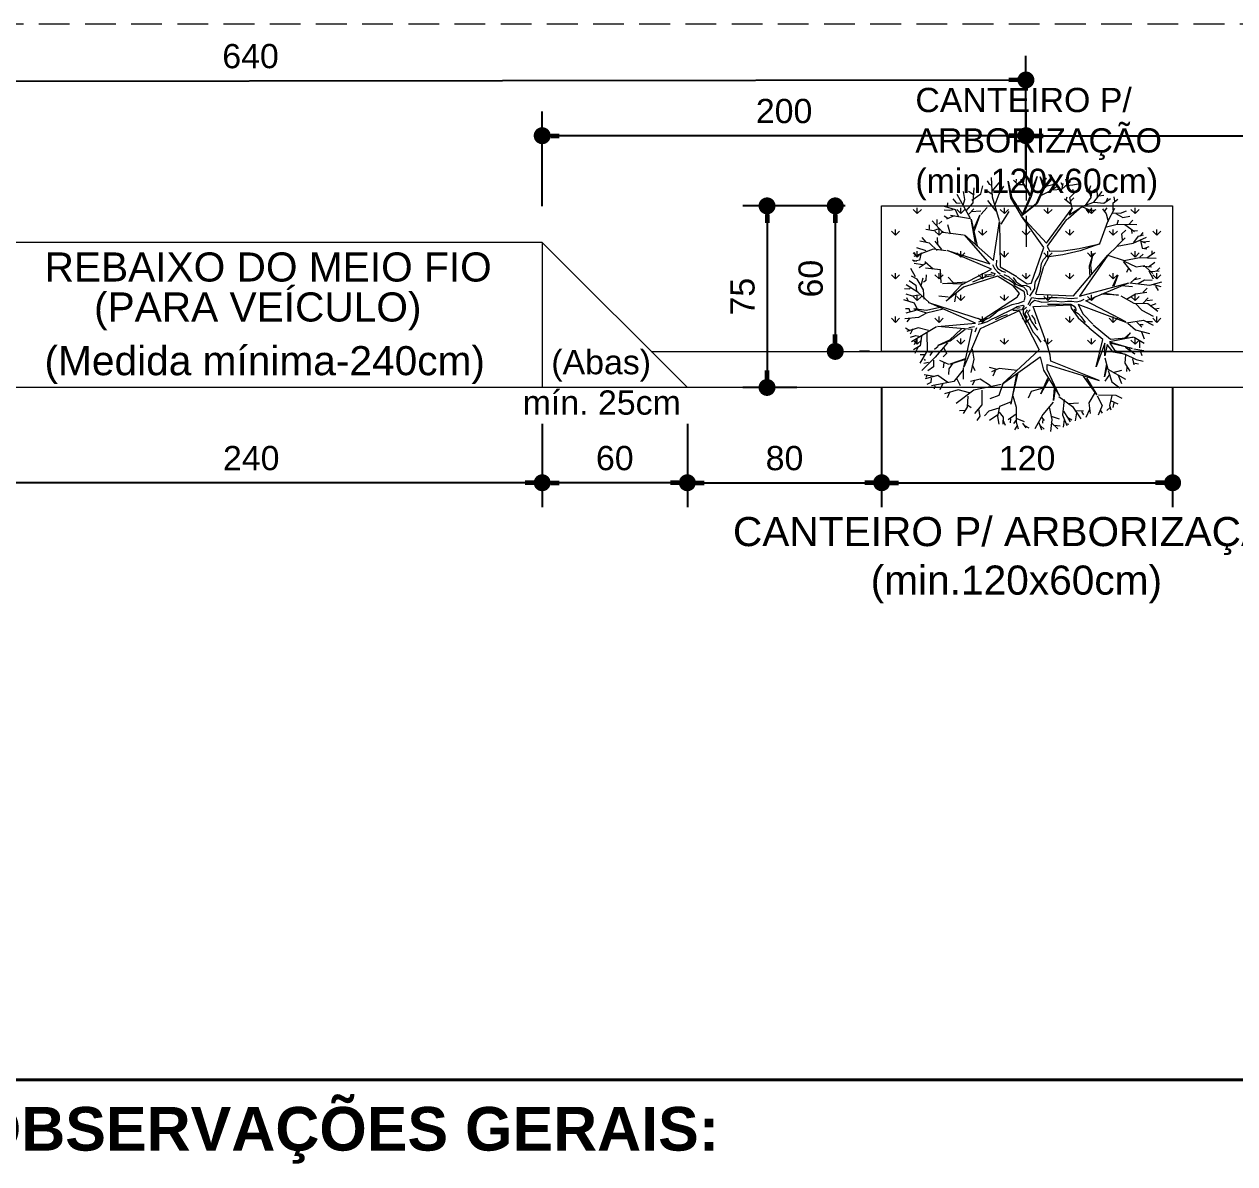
# Model space of a CAD drawing. Header units: millimetres. Extents: x 2084 to 63904, y -2368 to 2343.
# Drawn here: x 56992.4 to 57491.7, y -1860.7 to -1390.8 of the extents above; entities that cross this region are included whole.
import ezdxf

# ---------------------------------------------------------------- set-up
doc = ezdxf.new("R2010")
doc.units = ezdxf.units.MM
doc.header["$PDMODE"] = 2
doc.linetypes.add('DASHED', pattern=[19.05, 12.7, -6.35])
doc.layers.get('0').update_dxf_attribs({"color": 8})
doc.layers.get('Defpoints').update_dxf_attribs({"lineweight": 0})
for name, color, linetype, lineweight in [('ARBORIZAÇÃO', 251, 'Continuous', 5), ('BLOCOS', 1, 'Continuous', 5), ('COTAS', 1, 'Continuous', 0), ('P1', 1, 'Continuous', 5), ('P252', 252, 'Continuous', 13), ('P4', 4, 'Continuous', 40), ('P6', 6, 'Continuous', 60), ('PROJEÇÃO', 252, 'DASHED', 9), ('TEXTO PADRÃO', 2, 'Continuous', 15)]:
    doc.layers.add(name, color=color, linetype=linetype, lineweight=lineweight)
doc.styles.get("Standard").update_dxf_attribs({"font": 'arial.ttf'})
doc.dimstyles.new('1-50', dxfattribs={"dimtxt": 10, "dimasz": 7, "dimexe": 10, "dimexo": 15, "dimgap": 5, "dimtad": 1, "dimdec": 0, "dimtxsty": 'Standard', "dimblk": 'DOT', "dimcen": 2.5, "dimclrd": 5, "dimclre": 5, "dimclrt": 7, "dimadec": 0, "dimazin": 0, "dimtfac": 1, "dimtdec": 0, "dimtmove": 0, "dimatfit": 3, "dimldrblk": 'DOT', "dimfxl": 10, "dimarcsym": 0})

# ---------------------------------------------------------------- blocks, each defined once
blk = doc.blocks.new('ar5')
for p, q in [((1257.58, -18.891), (1257.568, -18.618)), ((1258.021, -18.626), (1258.004, -18.692)), ((1258.049, -18.588), (1258.083, -18.64)), ((1258.07, -18.643), (1258.049, -18.588)), ((1258.142, -18.747), (1258.198, -18.602)), ((1258.198, -18.602), (1258.153, -18.758)), ((1258.241, -18.608), (1258.304, -18.737)), ((1258.286, -18.754), (1258.241, -18.608)), ((1258.277, -18.668), (1258.329, -18.629)), ((1258.379, -18.639), (1258.393, -18.585)), ((1258.388, -18.65), (1258.419, -18.619)), ((1258.393, -18.585), (1258.393, -18.652)), ((1257.247, -18.806), (1257.326, -18.86)), ((1257.314, -18.969), (1257.326, -18.763)), ((1257.417, -18.842), (1257.447, -18.733)), ((1257.489, -18.787), (1257.574, -18.848)), ((1257.508, -18.666), (1257.532, -18.709)), ((1257.532, -18.709), (1257.556, -18.721)), ((1257.574, -18.806), (1257.695, -18.666)), ((1257.671, -18.842), (1257.738, -18.739)), ((1257.796, -18.67), (1257.85, -18.901)), ((1257.836, -18.901), (1257.796, -18.67)), ((1257.869, -18.654), (1257.931, -18.713)), ((1257.91, -18.643), (1257.903, -18.688)), ((1257.931, -18.713), (1258.004, -18.716)), ((1257.973, -18.647), (1258.111, -18.869)), ((1258.104, -18.879), (1257.973, -18.647)), ((1258.132, -18.754), (1258.07, -18.643)), ((1258.083, -18.64), (1258.142, -18.747)), ((1258.111, -18.869), (1258.132, -18.754)), ((1258.153, -18.758), (1258.118, -18.882)), ((1258.192, -18.973), (1258.286, -18.754)), ((1258.295, -18.772), (1258.201, -18.98)), ((1258.26, -18.865), (1258.409, -18.789)), ((1258.319, -18.754), (1258.295, -18.772)), ((1258.304, -18.737), (1258.379, -18.639)), ((1258.393, -18.652), (1258.312, -18.754)), ((1258.319, -18.737), (1258.416, -18.716)), ((1258.409, -18.785), (1258.478, -18.74)), ((1258.409, -18.789), (1258.544, -18.779)), ((1258.416, -18.716), (1258.499, -18.647)), ((1258.527, -18.685), (1258.551, -18.73)), ((1258.544, -18.779), (1258.662, -18.675)), ((1258.548, -18.772), (1258.558, -18.702)), ((1258.62, -18.706), (1258.596, -18.643)), ((1258.606, -18.727), (1258.693, -18.72)), ((1258.651, -18.893), (1258.8, -18.747)), ((1258.689, -18.779), (1258.707, -18.837)), ((1258.696, -18.72), (1258.766, -18.706)), ((1258.932, -18.844), (1258.877, -18.796)), ((1258.922, -18.799), (1258.946, -18.727)), ((1258.949, -18.893), (1258.922, -18.799)), ((1258.956, -18.813), (1259.012, -18.775)), ((1259.036, -18.9), (1259.032, -18.765)), ((1256.956, -18.969), (1256.95, -19.018)), ((1257.029, -18.915), (1257.077, -18.969)), ((1257.077, -18.969), (1257.132, -18.975)), ((1257.277, -19.188), (1257.089, -18.854)), ((1257.174, -19), (1257.198, -18.921)), ((1257.198, -18.921), (1257.18, -18.812)), ((1257.217, -19.079), (1257.314, -18.969)), ((1257.295, -18.933), (1257.417, -18.842)), ((1257.629, -19.085), (1257.514, -18.939)), ((1257.677, -19.218), (1257.58, -18.891)), ((1257.617, -18.994), (1257.671, -18.842)), ((1257.983, -19.151), (1257.836, -18.901)), ((1257.85, -18.901), (1257.997, -19.133)), ((1257.986, -19.149), (1258.104, -18.879)), ((1257.997, -19.133), (1258.192, -18.973)), ((1258.118, -18.882), (1258.011, -19.122)), ((1258.665, -18.987), (1258.581, -18.916)), ((1258.604, -18.933), (1258.614, -18.886)), ((1258.683, -19.042), (1258.651, -18.893)), ((1258.665, -18.943), (1258.706, -18.9)), ((1258.821, -19.021), (1258.984, -18.959)), ((1258.87, -19.004), (1258.949, -18.893)), ((1258.949, -18.893), (1258.956, -18.813)), ((1258.984, -18.959), (1259.102, -18.81)), ((1258.991, -18.959), (1259.122, -18.973)), ((1259.053, -18.872), (1259.126, -18.865)), ((1259.122, -18.973), (1259.219, -18.907)), ((1259.16, -18.945), (1259.181, -18.9)), ((1259.253, -18.967), (1259.317, -18.92)), ((1259.256, -19.069), (1259.253, -18.967)), ((1259.276, -18.947), (1259.266, -18.886)), ((1256.908, -19.066), (1256.986, -19.072)), ((1257.065, -19.066), (1256.914, -19.018)), ((1256.986, -19.072), (1257.035, -19.06)), ((1256.998, -19.139), (1257.277, -19.188)), ((1257.108, -19.157), (1257.065, -19.066)), ((1257.253, -19.127), (1257.32, -19.054)), ((1257.283, -19.091), (1257.417, -19.079)), ((1257.326, -19.321), (1257.405, -19.139)), ((1257.405, -19.139), (1257.326, -19.358)), ((1257.417, -19.133), (1257.508, -19.036)), ((1257.702, -19.267), (1257.811, -19.091)), ((1258.201, -18.98), (1257.986, -19.149)), ((1258.327, -19.529), (1258.683, -19.041)), ((1258.82, -19.023), (1258.631, -19.191)), ((1258.644, -19.135), (1258.82, -19.023)), ((1258.683, -19.041), (1258.644, -19.135)), ((1258.82, -19.021), (1258.952, -19.082)), ((1258.874, -19.055), (1258.915, -19.112)), ((1258.905, -19.065), (1258.962, -19.055)), ((1258.952, -19.082), (1259.016, -19.062)), ((1259.104, -19.052), (1259.158, -19.123)), ((1259.138, -19.082), (1259.172, -19.038)), ((1259.158, -19.123), (1259.185, -19.227)), ((1259.178, -19.227), (1259.276, -19.041)), ((1259.243, -19.106), (1259.354, -19.112)), ((1259.293, -19.116), (1259.388, -19.173)), ((1259.354, -19.112), (1259.438, -19.082)), ((1256.708, -19.333), (1256.708, -19.273)), ((1256.889, -19.382), (1256.744, -19.218)), ((1256.811, -19.279), (1256.811, -19.2)), ((1256.835, -19.261), (1256.877, -19.224)), ((1256.908, -19.151), (1256.962, -19.182)), ((1257.047, -19.151), (1256.944, -19.194)), ((1256.998, -19.406), (1256.962, -19.273)), ((1257.283, -19.194), (1257.368, -19.564)), ((1257.344, -19.533), (1257.283, -19.194)), ((1257.594, -19.77), (1257.677, -19.227)), ((1257.677, -19.227), (1257.685, -19.857)), ((1257.984, -19.156), (1258.327, -19.529)), ((1258.293, -19.59), (1257.984, -19.156)), ((1258.601, -19.204), (1258.34, -19.568)), ((1258.631, -19.191), (1258.601, -19.204)), ((1259.07, -19.535), (1259.178, -19.227)), ((1259.161, -19.302), (1259.307, -19.264)), ((1259.307, -19.268), (1259.33, -19.207)), ((1259.307, -19.264), (1259.584, -19.268)), ((1259.388, -19.173), (1259.486, -19.153)), ((1259.415, -19.271), (1259.55, -19.369)), ((1259.469, -19.268), (1259.526, -19.21)), ((1256.598, -19.449), (1256.653, -19.515)), ((1256.653, -19.333), (1256.762, -19.351)), ((1256.762, -19.351), (1256.841, -19.327)), ((1256.823, -19.539), (1256.817, -19.449)), ((1257.18, -19.418), (1256.889, -19.382)), ((1257.19, -19.413), (1257.594, -19.77)), ((1257.543, -19.817), (1257.19, -19.413)), ((1259.307, -19.565), (1259.421, -19.454)), ((1259.374, -19.4), (1259.428, -19.346)), ((1259.381, -19.484), (1259.374, -19.4)), ((1259.506, -19.342), (1259.513, -19.396)), ((1259.533, -19.528), (1259.715, -19.447)), ((1259.54, -19.359), (1259.59, -19.352)), ((1259.54, -19.521), (1259.607, -19.433)), ((1259.607, -19.433), (1259.675, -19.413)), ((1259.634, -19.43), (1259.668, -19.379)), ((1256.756, -19.612), (1256.489, -19.715)), ((1256.659, -19.637), (1256.532, -19.594)), ((1256.708, -19.527), (1256.574, -19.503)), ((1256.811, -19.63), (1256.708, -19.527)), ((1256.938, -19.637), (1256.756, -19.612)), ((1256.877, -19.618), (1256.786, -19.503)), ((1256.957, -19.631), (1257.543, -19.817)), ((1257.568, -19.89), (1256.957, -19.631)), ((1258.121, -20.078), (1258.293, -19.59)), ((1258.34, -19.568), (1258.37, -19.641)), ((1258.37, -19.641), (1258.563, -19.637)), ((1258.798, -19.637), (1258.554, -19.692)), ((1258.563, -19.637), (1258.781, -19.602)), ((1258.781, -19.602), (1259.069, -19.538)), ((1259.069, -19.538), (1258.798, -19.637)), ((1259.182, -19.694), (1259.31, -19.569)), ((1259.31, -19.569), (1259.533, -19.528)), ((1259.624, -19.491), (1259.698, -19.525)), ((1259.638, -19.508), (1259.658, -19.596)), ((1259.658, -19.596), (1259.719, -19.609)), ((1259.671, -19.511), (1259.756, -19.501)), ((1259.692, -19.599), (1259.752, -19.575)), ((1259.796, -19.677), (1259.796, -19.633)), ((1256.532, -19.782), (1256.471, -19.764)), ((1256.568, -19.764), (1256.483, -19.782)), ((1256.495, -19.655), (1256.514, -19.697)), ((1256.611, -19.831), (1256.495, -19.812)), ((1256.661, -19.806), (1256.562, -19.87)), ((1256.586, -19.679), (1256.568, -19.764)), ((1256.756, -19.89), (1256.641, -19.786)), ((1257.636, -19.765), (1257.631, -19.839)), ((1258.249, -19.877), (1258.258, -19.811)), ((1258.258, -19.811), (1258.286, -19.755)), ((1258.286, -19.755), (1258.342, -19.694)), ((1258.361, -19.718), (1258.293, -19.847)), ((1258.554, -19.692), (1258.361, -19.718)), ((1258.705, -20.259), (1259.181, -19.694)), ((1259.181, -19.694), (1258.786, -20.262)), ((1258.976, -19.67), (1258.919, -19.848)), ((1258.945, -19.832), (1258.976, -19.67)), ((1259.178, -19.694), (1259.405, -19.771)), ((1259.394, -19.781), (1259.503, -19.92)), ((1259.405, -19.771), (1259.617, -19.727)), ((1259.408, -19.778), (1259.573, -19.859)), ((1259.617, -19.727), (1259.85, -19.738)), ((1259.624, -19.724), (1259.671, -19.68)), ((1259.722, -19.734), (1259.833, -19.653)), ((1259.742, -19.856), (1259.83, -19.792)), ((1256.512, -19.995), (1256.447, -19.88)), ((1256.86, -19.9), (1256.651, -19.875)), ((1256.661, -20.04), (1256.666, -19.97)), ((1256.87, -20.08), (1256.86, -19.9)), ((1257.15, -20.108), (1257.568, -19.89)), ((1257.468, -19.966), (1257.529, -19.961)), ((1257.529, -19.961), (1257.575, -19.956)), ((1257.599, -19.98), (1257.529, -19.989)), ((1257.557, -19.933), (1257.613, -19.947)), ((1257.58, -19.825), (1257.608, -19.882)), ((1257.613, -19.947), (1257.599, -19.98)), ((1257.608, -19.882), (1257.65, -19.928)), ((1257.631, -19.839), (1257.655, -19.882)), ((1257.65, -19.928), (1257.688, -19.956)), ((1257.655, -19.882), (1257.716, -19.919)), ((1257.678, -19.97), (1257.711, -19.98)), ((1257.685, -19.857), (1257.917, -19.991)), ((1257.711, -19.98), (1257.758, -20.013)), ((1257.716, -19.919), (1257.762, -19.933)), ((1257.739, -19.961), (1257.804, -19.989)), ((1258.287, -19.853), (1258.178, -20.237)), ((1258.221, -19.984), (1258.244, -19.919)), ((1258.244, -19.919), (1258.249, -19.877)), ((1258.919, -19.848), (1258.929, -20)), ((1258.956, -19.958), (1258.945, -19.832)), ((1259.249, -20.126), (1259.317, -19.974)), ((1259.317, -19.974), (1259.265, -20.126)), ((1259.462, -19.883), (1259.438, -19.937)), ((1259.573, -19.859), (1259.695, -19.836)), ((1259.671, -19.846), (1259.786, -19.859)), ((1259.702, -19.856), (1259.803, -19.947)), ((1259.749, -19.91), (1259.81, -20.025)), ((1259.776, -19.923), (1259.894, -19.91)), ((1259.86, -19.913), (1259.901, -19.869)), ((1256.547, -20.214), (1256.382, -20.105)), ((1256.422, -20.045), (1256.517, -20.11)), ((1256.427, -20.164), (1256.447, -20.144)), ((1256.537, -20.03), (1256.457, -19.985)), ((1256.517, -20.11), (1256.527, -20.194)), ((1256.621, -20.174), (1256.537, -20.03)), ((1256.592, -20.115), (1256.616, -20.01)), ((1256.621, -20.065), (1256.661, -20.04)), ((1256.885, -20.09), (1257.229, -20.065)), ((1257.174, -20.095), (1256.885, -20.09)), ((1256.939, -20.334), (1257.15, -20.108)), ((1257.179, -20.141), (1256.939, -20.334)), ((1257.035, -20.075), (1256.965, -20)), ((1257.648, -19.984), (1257.179, -20.141)), ((1257.356, -20.045), (1257.304, -20.069)), ((1257.398, -20.027), (1257.356, -20.045)), ((1257.463, -20.003), (1257.398, -20.027)), ((1257.529, -19.989), (1257.463, -20.003)), ((1257.87, -20.123), (1257.648, -19.984)), ((1257.758, -20.013), (1257.814, -20.041)), ((1257.804, -19.989), (1257.861, -20.045)), ((1257.814, -20.041), (1257.865, -20.073)), ((1257.861, -20.045), (1257.898, -20.097)), ((1257.865, -20.003), (1257.907, -20.064)), ((1257.865, -20.073), (1257.889, -20.12)), ((1257.954, -20.228), (1257.87, -20.123)), ((1257.889, -20.12), (1257.959, -20.162)), ((1257.898, -20.097), (1257.963, -20.12)), ((1257.907, -20.064), (1257.977, -20.111)), ((1257.921, -19.999), (1258.061, -20.091)), ((1257.963, -20.12), (1258.01, -20.134)), ((1257.977, -20.111), (1258.048, -20.115)), ((1258.01, -20.134), (1258.052, -20.181)), ((1258.048, -20.115), (1258.099, -20.139)), ((1258.061, -20.091), (1258.123, -20.082)), ((1258.099, -20.139), (1258.108, -20.181)), ((1258.169, -20.111), (1258.178, -20.059)), ((1258.169, -20.158), (1258.169, -20.111)), ((1258.178, -20.059), (1258.221, -19.984)), ((1258.786, -20.262), (1259.471, -20.078)), ((1258.875, -20.327), (1259.473, -20.077)), ((1259.369, -20.115), (1259.521, -20.131)), ((1259.485, -20.079), (1259.762, -20.11)), ((1259.5, -20.073), (1259.579, -20.005)), ((1259.553, -20.031), (1259.631, -20.016)), ((1259.6, -20.089), (1259.689, -20.037)), ((1259.689, -20.037), (1259.794, -20.042)), ((1259.762, -20.11), (1259.93, -20.063)), ((1259.815, -20.1), (1259.914, -20.131)), ((1259.841, -20.126), (1259.877, -20.183)), ((1256.497, -20.359), (1256.348, -20.314)), ((1256.358, -20.159), (1256.427, -20.164)), ((1256.472, -20.264), (1256.382, -20.234)), ((1256.387, -20.284), (1256.412, -20.334)), ((1256.567, -20.249), (1256.472, -20.264)), ((1256.696, -20.349), (1256.547, -20.214)), ((1256.631, -20.304), (1256.621, -20.174)), ((1256.965, -20.279), (1256.836, -20.264)), ((1257.075, -20.214), (1257.055, -20.344)), ((1257.435, -20.591), (1257.925, -20.274)), ((1257.928, -20.268), (1257.954, -20.228)), ((1257.959, -20.162), (1258.015, -20.195)), ((1258.015, -20.195), (1258.029, -20.27)), ((1258.029, -20.27), (1258.02, -20.317)), ((1258.052, -20.181), (1258.066, -20.246)), ((1258.076, -20.377), (1258.127, -20.284)), ((1258.099, -20.265), (1258.136, -20.209)), ((1258.127, -20.284), (1258.211, -20.298)), ((1258.136, -20.209), (1258.169, -20.158)), ((1258.181, -20.237), (1258.705, -20.259)), ((1258.211, -20.298), (1258.305, -20.298)), ((1258.305, -20.298), (1258.37, -20.284)), ((1258.37, -20.284), (1258.478, -20.284)), ((1258.478, -20.284), (1258.567, -20.289)), ((1258.567, -20.289), (1258.669, -20.298)), ((1258.669, -20.298), (1258.758, -20.289)), ((1258.805, -20.326), (1258.852, -20.307)), ((1259.327, -20.252), (1259.086, -20.236)), ((1259.139, -20.22), (1259.327, -20.252)), ((1259.359, -20.257), (1259.542, -20.362)), ((1259.437, -20.304), (1259.563, -20.231)), ((1259.563, -20.231), (1259.72, -20.21)), ((1259.663, -20.367), (1259.741, -20.288)), ((1259.668, -20.21), (1259.726, -20.152)), ((1259.72, -20.325), (1259.799, -20.315)), ((1256.422, -20.438), (1256.373, -20.438)), ((1256.517, -20.463), (1256.378, -20.498)), ((1256.437, -20.483), (1256.422, -20.438)), ((1256.487, -20.438), (1256.666, -20.493)), ((1256.666, -20.463), (1256.487, -20.438)), ((1256.542, -20.448), (1256.497, -20.359)), ((1256.851, -20.423), (1256.666, -20.463)), ((1256.666, -20.493), (1256.895, -20.438)), ((1256.692, -20.351), (1257.435, -20.591)), ((1257.343, -20.638), (1256.692, -20.351)), ((1257.95, -20.469), (1257.409, -20.716)), ((1257.66, -20.466), (1257.599, -20.518)), ((1257.753, -20.424), (1257.66, -20.466)), ((1257.725, -20.508), (1257.8, -20.471)), ((1257.847, -20.382), (1257.753, -20.424)), ((1257.8, -20.471), (1257.865, -20.438)), ((1257.935, -20.363), (1257.847, -20.382)), ((1257.917, -20.462), (1257.861, -20.462)), ((1257.865, -20.438), (1257.921, -20.406)), ((1257.917, -20.429), (1257.963, -20.42)), ((1257.987, -20.452), (1257.917, -20.462)), ((1257.921, -20.406), (1258.001, -20.387)), ((1258.02, -20.331), (1257.935, -20.363)), ((1257.952, -20.469), (1258.228, -21.006)), ((1258.02, -20.401), (1257.987, -20.452)), ((1258.001, -20.387), (1258.02, -20.401)), ((1258.052, -20.415), (1258.006, -20.457)), ((1258.006, -20.457), (1258.006, -20.504)), ((1258.062, -20.452), (1258.024, -20.513)), ((1258.104, -20.452), (1258.066, -20.494)), ((1258.099, -20.396), (1258.118, -20.354)), ((1258.118, -20.354), (1258.164, -20.321)), ((1258.343, -20.952), (1258.144, -20.408)), ((1258.147, -20.409), (1258.664, -20.384)), ((1258.164, -20.321), (1258.216, -20.331)), ((1258.216, -20.331), (1258.263, -20.349)), ((1258.263, -20.349), (1258.342, -20.34)), ((1258.342, -20.34), (1258.398, -20.326)), ((1258.342, -20.373), (1258.426, -20.373)), ((1258.398, -20.326), (1258.473, -20.331)), ((1258.426, -20.373), (1258.51, -20.373)), ((1258.473, -20.331), (1258.543, -20.34)), ((1258.51, -20.373), (1258.595, -20.368)), ((1258.543, -20.34), (1258.618, -20.331)), ((1258.595, -20.368), (1258.665, -20.373)), ((1258.618, -20.331), (1258.679, -20.331)), ((1258.664, -20.384), (1258.673, -20.431)), ((1258.665, -20.373), (1258.711, -20.401)), ((1258.673, -20.431), (1258.77, -20.565)), ((1258.679, -20.331), (1258.74, -20.34)), ((1258.711, -20.401), (1258.73, -20.429)), ((1258.711, -20.438), (1258.725, -20.476)), ((1258.725, -20.476), (1258.772, -20.508)), ((1258.73, -20.429), (1258.74, -20.462)), ((1258.74, -20.34), (1258.805, -20.326)), ((1259.434, -20.627), (1258.767, -20.377)), ((1258.767, -20.377), (1258.839, -20.515)), ((1259.431, -20.621), (1258.875, -20.327)), ((1259.542, -20.362), (1259.736, -20.367)), ((1259.568, -20.372), (1259.652, -20.456)), ((1259.652, -20.456), (1259.809, -20.54)), ((1259.736, -20.367), (1259.872, -20.472)), ((1259.778, -20.393), (1259.851, -20.367)), ((1259.83, -20.44), (1259.893, -20.43)), ((1256.552, -20.558), (1256.363, -20.578)), ((1256.427, -20.573), (1256.392, -20.618)), ((1256.656, -20.503), (1256.552, -20.558)), ((1256.817, -20.686), (1257.343, -20.638)), ((1257.379, -20.654), (1257.44, -20.639)), ((1257.444, -20.607), (1257.388, -20.625)), ((1257.44, -20.639), (1257.51, -20.616)), ((1257.547, -20.56), (1257.444, -20.607)), ((1257.51, -20.616), (1257.575, -20.579)), ((1257.599, -20.518), (1257.547, -20.56)), ((1257.575, -20.579), (1257.641, -20.551)), ((1257.622, -20.588), (1257.706, -20.546)), ((1257.641, -20.551), (1257.725, -20.508)), ((1257.706, -20.546), (1257.786, -20.518)), ((1258.006, -20.504), (1258.034, -20.565)), ((1258.024, -20.513), (1258.062, -20.56)), ((1258.034, -20.565), (1258.066, -20.616)), ((1258.066, -20.494), (1258.09, -20.541)), ((1258.066, -20.616), (1258.099, -20.672)), ((1258.09, -20.541), (1258.118, -20.611)), ((1258.118, -20.611), (1258.169, -20.682)), ((1258.122, -20.527), (1258.164, -20.583)), ((1258.164, -20.583), (1258.178, -20.649)), ((1258.77, -20.565), (1258.923, -20.699)), ((1258.772, -20.508), (1258.81, -20.551)), ((1258.81, -20.551), (1258.842, -20.597)), ((1258.839, -20.515), (1258.973, -20.652)), ((1258.842, -20.597), (1258.866, -20.63)), ((1259.437, -20.634), (1259.673, -20.598)), ((1259.458, -20.64), (1259.563, -20.729)), ((1259.584, -20.624), (1259.652, -20.692)), ((1259.673, -20.598), (1259.809, -20.666)), ((1259.715, -20.613), (1259.799, -20.613)), ((1256.373, -20.702), (1256.432, -20.742)), ((1256.547, -20.702), (1256.392, -20.752)), ((1256.477, -20.717), (1256.437, -20.792)), ((1256.442, -20.832), (1256.517, -20.807)), ((1256.805, -20.687), (1256.457, -20.896)), ((1256.517, -20.807), (1256.577, -20.822)), ((1256.691, -20.742), (1256.547, -20.702)), ((1256.597, -20.817), (1256.577, -20.952)), ((1256.671, -20.777), (1256.676, -21.021)), ((1257.299, -20.727), (1256.817, -20.686)), ((1257.149, -20.717), (1256.985, -20.872)), ((1256.995, -20.882), (1257.199, -20.722)), ((1257.409, -20.716), (1257.181, -21.25)), ((1257.181, -21.25), (1257.299, -20.727)), ((1257.253, -20.7), (1257.332, -20.686)), ((1257.36, -20.705), (1257.337, -20.761)), ((1258.099, -20.672), (1258.141, -20.756)), ((1258.141, -20.756), (1258.197, -20.817)), ((1258.169, -20.682), (1258.202, -20.733)), ((1258.197, -20.817), (1258.249, -20.901)), ((1259.111, -20.864), (1258.922, -20.707)), ((1258.977, -20.662), (1259.217, -20.861)), ((1259.495, -20.771), (1259.411, -20.844)), ((1259.432, -20.844), (1259.495, -20.771)), ((1259.563, -20.729), (1259.757, -20.781)), ((1259.626, -20.655), (1259.668, -20.655)), ((1259.647, -20.76), (1259.684, -20.854)), ((1256.577, -20.952), (1256.482, -21.006)), ((1256.532, -20.857), (1256.492, -20.937)), ((1256.547, -20.966), (1256.502, -21.061)), ((1256.826, -20.961), (1256.776, -21.001)), ((1256.955, -20.912), (1256.786, -21.111)), ((1256.985, -20.872), (1256.821, -20.947)), ((1256.821, -20.947), (1256.995, -20.882)), ((1256.905, -20.981), (1256.94, -21.061)), ((1258.378, -21.08), (1258.343, -20.952)), ((1259.018, -21.245), (1259.111, -20.864)), ((1259.137, -20.915), (1259.018, -21.245)), ((1259.14, -21.092), (1259.137, -20.915)), ((1259.169, -20.935), (1259.14, -21.092)), ((1259.256, -21.04), (1259.169, -20.935)), ((1259.537, -20.832), (1259.204, -20.899)), ((1259.204, -20.899), (1259.515, -20.989)), ((1259.515, -20.989), (1259.207, -20.915)), ((1259.207, -20.915), (1259.272, -21.011)), ((1259.217, -20.861), (1259.537, -20.832)), ((1259.553, -21.069), (1259.427, -20.975)), ((1259.547, -20.833), (1259.684, -20.917)), ((1259.621, -20.886), (1259.621, -20.98)), ((1256.676, -21.021), (1256.572, -21.191)), ((1256.646, -21.076), (1256.577, -21.076)), ((1256.786, -21.111), (1256.602, -21.295)), ((1256.631, -21.136), (1256.646, -21.156)), ((1256.736, -21.041), (1256.696, -21.046)), ((1256.746, -21.031), (1256.711, -21.086)), ((1256.846, -21.036), (1256.746, -21.031)), ((1256.761, -21.151), (1256.761, -21.245)), ((1256.94, -21.061), (1256.895, -21.106)), ((1257.2, -21.135), (1256.986, -21.206)), ((1256.986, -21.206), (1257.191, -21.144)), ((1257.323, -21.137), (1257.28, -21.324)), ((1257.296, -20.997), (1257.323, -21.137)), ((1258.222, -21.012), (1257.721, -21.481)), ((1257.721, -21.481), (1258.243, -21.105)), ((1258.243, -21.105), (1258.289, -21.289)), ((1258.389, -21.165), (1258.378, -21.08)), ((1259.139, -21.117), (1259.181, -21.274)), ((1259.406, -21.066), (1259.256, -21.04)), ((1259.272, -21.011), (1259.406, -21.066)), ((1259.411, -21.064), (1259.574, -21.143)), ((1259.427, -21.075), (1259.416, -21.195)), ((1259.469, -20.991), (1259.553, -21.069)), ((1259.521, -21.132), (1259.542, -21.216)), ((1259.542, -20.996), (1259.678, -21.017)), ((1259.574, -21.143), (1259.668, -21.164)), ((1259.626, -21.022), (1259.652, -21.085)), ((1256.626, -21.191), (1256.691, -21.181)), ((1256.761, -21.245), (1256.681, -21.3)), ((1256.976, -21.211), (1256.848, -21.158)), ((1256.905, -21.187), (1256.895, -21.259)), ((1256.976, -21.273), (1256.968, -21.348)), ((1257.031, -21.195), (1256.976, -21.273)), ((1257.171, -21.287), (1257.043, -21.449)), ((1257.175, -21.258), (1257.175, -21.414)), ((1257.3, -21.215), (1257.335, -21.293)), ((1257.646, -21.281), (1257.537, -21.254)), ((1257.674, -21.266), (1257.565, -21.312)), ((1257.615, -21.301), (1257.584, -21.375)), ((1257.923, -21.293), (1257.674, -21.266)), ((1258.289, -21.289), (1258.51, -21.645)), ((1258.339, -21.211), (1259.06, -21.435)), ((1258.339, -21.282), (1258.339, -21.211)), ((1258.51, -21.645), (1258.339, -21.282)), ((1259.06, -21.435), (1258.389, -21.165)), ((1259.134, -21.384), (1259.165, -21.2)), ((1259.165, -21.242), (1259.134, -21.384)), ((1259.181, -21.274), (1259.427, -21.415)), ((1259.186, -21.295), (1259.233, -21.452)), ((1259.254, -21.321), (1259.375, -21.29)), ((1259.416, -21.195), (1259.485, -21.305)), ((1259.443, -21.242), (1259.437, -21.31)), ((1259.537, -21.19), (1259.605, -21.2)), ((1256.633, -21.349), (1256.771, -21.373)), ((1256.824, -21.363), (1256.648, -21.411)), ((1256.676, -21.359), (1256.657, -21.392)), ((1256.724, -21.463), (1256.671, -21.487)), ((1256.729, -21.402), (1256.724, -21.463)), ((1257.043, -21.449), (1256.733, -21.506)), ((1256.962, -21.459), (1256.824, -21.363)), ((1256.886, -21.483), (1256.848, -21.564)), ((1257.081, -21.402), (1257.133, -21.502)), ((1257.41, -21.416), (1257.276, -21.449)), ((1257.331, -21.437), (1257.3, -21.5)), ((1257.7, -21.487), (1257.319, -21.568)), ((1257.552, -21.506), (1257.41, -21.416)), ((1257.724, -21.48), (1257.67, -21.64)), ((1257.834, -21.762), (1257.938, -21.327)), ((1257.914, -21.344), (1257.834, -21.762)), ((1258.25, -21.62), (1258.348, -21.402)), ((1258.355, -21.426), (1258.25, -21.62)), ((1259.027, -21.631), (1258.844, -21.375)), ((1258.886, -21.396), (1259.027, -21.631)), ((1259.202, -21.352), (1259.139, -21.442)), ((1259.233, -21.452), (1259.348, -21.536)), ((1259.322, -21.358), (1259.369, -21.473)), ((1256.781, -21.506), (1256.771, -21.549)), ((1257.105, -21.564), (1256.914, -21.616)), ((1256.957, -21.668), (1256.991, -21.587)), ((1257.319, -21.568), (1257.076, -21.754)), ((1257.262, -21.602), (1257.105, -21.564)), ((1257.238, -21.649), (1257.229, -21.802)), ((1257.433, -21.568), (1257.433, -21.773)), ((1257.67, -21.64), (1257.541, -21.687)), ((1257.862, -21.648), (1257.91, -21.803)), ((1258.118, -21.585), (1258.075, -21.679)), ((1258.278, -21.539), (1258.118, -21.585)), ((1258.427, -21.71), (1258.438, -21.534)), ((1258.451, -21.555), (1258.427, -21.71)), ((1258.5, -21.655), (1258.689, -21.793)), ((1259.006, -21.596), (1258.917, -21.744)), ((1259.034, -21.644), (1259.099, -21.779)), ((1259.048, -21.631), (1259.292, -21.637)), ((1259.237, -21.641), (1259.203, -21.782)), ((1259.292, -21.637), (1259.372, -21.679)), ((1257.229, -21.802), (1257.171, -21.892)), ((1257.233, -21.773), (1257.286, -21.807)), ((1257.433, -21.773), (1257.329, -21.892)), ((1257.669, -21.817), (1257.531, -21.858)), ((1257.679, -21.793), (1257.648, -21.934)), ((1257.831, -21.734), (1257.679, -21.793)), ((1257.91, -21.803), (1257.91, -22.01)), ((1258.42, -21.734), (1258.276, -21.903)), ((1258.365, -21.803), (1258.403, -21.972)), ((1258.572, -21.696), (1258.551, -21.91)), ((1258.634, -21.751), (1258.775, -21.741)), ((1258.689, -21.793), (1258.806, -21.965)), ((1258.917, -21.744), (1258.934, -21.893)), ((1259.099, -21.779), (1259.044, -21.913)), ((1259.21, -21.806), (1259.168, -21.851)), ((1259.203, -21.782), (1259.223, -21.841)), ((1259.217, -21.71), (1259.317, -21.755)), ((1259.265, -21.741), (1259.248, -21.81)), ((1257.2, -21.849), (1257.124, -21.854)), ((1257.405, -21.926), (1257.362, -21.988)), ((1257.386, -21.83), (1257.405, -21.926)), ((1257.531, -21.858), (1257.469, -21.924)), ((1257.655, -21.91), (1257.538, -21.986)), ((1257.648, -21.934), (1257.666, -22.041)), ((1257.672, -21.872), (1257.728, -21.941)), ((1257.728, -21.941), (1257.724, -22.038)), ((1257.724, -21.979), (1257.755, -22.055)), ((1257.907, -21.9), (1257.797, -21.979)), ((1257.831, -21.965), (1257.824, -22.02)), ((1257.903, -21.986), (1257.869, -22.031)), ((1257.917, -21.958), (1258.017, -22.003)), ((1258.276, -21.903), (1258.169, -22.103)), ((1258.258, -21.941), (1258.296, -21.989)), ((1258.279, -21.962), (1258.272, -22.027)), ((1258.403, -21.972), (1258.386, -22.141)), ((1258.396, -21.927), (1258.503, -21.965)), ((1258.551, -21.91), (1258.61, -22.058)), ((1258.572, -21.979), (1258.558, -22.079)), ((1258.565, -21.858), (1258.658, -22.006)), ((1258.627, -21.948), (1258.679, -21.979)), ((1258.724, -21.851), (1258.841, -21.855)), ((1258.744, -21.882), (1258.727, -21.993)), ((1258.813, -21.865), (1258.841, -21.91)), ((1258.927, -21.837), (1258.875, -21.948)), ((1259.072, -21.844), (1259.099, -21.886)), ((1257.917, -22.065), (1257.886, -22.117)), ((1257.91, -22.01), (1257.938, -22.103)), ((1257.996, -22.027), (1258.041, -22.089)), ((1258.024, -22.059), (1258.086, -22.088)), ((1258.224, -22.017), (1258.258, -22.117)), ((1258.248, -22.062), (1258.296, -22.106)), ((1258.393, -22.017), (1258.486, -22.103)), ((1258.434, -22.051), (1258.517, -22.062)), ((1258.6, -22.031), (1258.641, -22.041))]:
    blk.add_line(p, q)
blk = doc.blocks.new('DOT')
at = {"layer": 'P6', "color": 0, "linetype": 'ByBlock'}
blk.add_line((-0.5, 0), (-1, 0), dxfattribs=at)
at = {"layer": 'P6', "color": 0, "linetype": 'ByBlock', "const_width": 0.5}
blk.add_lwpolyline([(-0.25, 0, 1), (0.25, 0, 1)], format="xyb", close=True, dxfattribs=at)
blk = doc.blocks.new('*D19')
at = {"layer": 'COTAS', "color": 5, "lineweight": -2, "transparency": 16777216}
for p, q in [((57346.08, -1540.72), (57346.08, -1589.9)), ((57466.08, -1540.72), (57466.08, -1589.9)), ((57353.08, -1579.9), (57459.08, -1579.9))]:
    blk.add_line(p, q, dxfattribs=at)
at = {"layer": 'Defpoints', "color": 0, "transparency": 16777216}
for p in [(57346.08, -1525.72), (57466.08, -1525.72), (57466.08, -1579.9)]:
    blk.add_point(p, dxfattribs=at)
at = {"layer": 'COTAS', "color": 5, "lineweight": -2, "transparency": 16777216, "xscale": 7, "yscale": 7, "zscale": 7, "rotation": 180}
blk.add_blockref('DOT', (57346.08, -1579.9), dxfattribs=at)
at = {"layer": 'COTAS', "color": 5, "lineweight": -2, "transparency": 16777216, "xscale": 7, "yscale": 7, "zscale": 7}
blk.add_blockref('DOT', (57466.08, -1579.9), dxfattribs=at)
at = {"layer": 'COTAS', "color": 7, "lineweight": 0, "transparency": 16777216, "insert": (57406.08, -1569.79), "char_height": 10, "attachment_point": 5}
blk.add_mtext('120', dxfattribs=at)
blk = doc.blocks.new('_DOT')
at = {"color": 0, "linetype": 'ByBlock', "lineweight": -2}
blk.add_line((-0.5, 0), (-1, 0), dxfattribs=at)
at = {"linetype": 'ByBlock', "lineweight": -2, "const_width": 0.5}
blk.add_lwpolyline([(-0.25, 0, 1), (0.25, 0, 1)], format="xyb", close=True, dxfattribs=at)
blk = doc.blocks.new('*D20')
at = {"layer": 'COTAS', "color": 5, "lineweight": -2, "transparency": 16777216}
for p, q in [((57206.08, -1555.58), (57206.08, -1589.9)), ((57265.94, -1555.58), (57265.94, -1589.9)), ((57258.94, -1579.9), (57213.08, -1579.9))]:
    blk.add_line(p, q, dxfattribs=at)
at = {"layer": 'Defpoints', "color": 0, "transparency": 16777216}
for p in [(57206.08, -1540.58), (57265.94, -1540.58, 9.98), (57206.08, -1579.9)]:
    blk.add_point(p, dxfattribs=at)
at = {"layer": 'COTAS', "color": 5, "lineweight": -2, "transparency": 16777216, "xscale": 7, "yscale": 7, "zscale": 7, "rotation": 180}
blk.add_blockref('DOT', (57206.08, -1579.9), dxfattribs=at)
at = {"layer": 'COTAS', "color": 5, "lineweight": -2, "transparency": 16777216, "xscale": 7, "yscale": 7, "zscale": 7}
blk.add_blockref('DOT', (57265.94, -1579.9), dxfattribs=at)
at = {"layer": 'COTAS', "color": 7, "lineweight": 0, "transparency": 16777216, "insert": (57236.01, -1569.79), "char_height": 10, "attachment_point": 5}
blk.add_mtext('60', dxfattribs=at)
blk = doc.blocks.new('*D21')
at = {"layer": 'COTAS', "color": 5, "lineweight": -2, "transparency": 16777216}
for p, q in [((56966.08, -1555.58), (56966.08, -1589.9)), ((57206.08, -1555.58), (57206.08, -1589.9)), ((57199.08, -1579.9), (56973.08, -1579.9))]:
    blk.add_line(p, q, dxfattribs=at)
at = {"layer": 'Defpoints', "color": 0, "transparency": 16777216}
for p in [(56966.08, -1540.58), (57206.08, -1540.58), (56966.08, -1579.9)]:
    blk.add_point(p, dxfattribs=at)
at = {"layer": 'COTAS', "color": 5, "lineweight": -2, "transparency": 16777216, "xscale": 7, "yscale": 7, "zscale": 7, "rotation": 180}
blk.add_blockref('DOT', (56966.08, -1579.9), dxfattribs=at)
at = {"layer": 'COTAS', "color": 5, "lineweight": -2, "transparency": 16777216, "xscale": 7, "yscale": 7, "zscale": 7}
blk.add_blockref('DOT', (57206.08, -1579.9), dxfattribs=at)
at = {"layer": 'COTAS', "color": 7, "lineweight": 0, "transparency": 16777216, "insert": (57086.08, -1569.79), "char_height": 10, "attachment_point": 5}
blk.add_mtext('240', dxfattribs=at)
blk = doc.blocks.new('*D28')
at = {"layer": 'COTAS', "color": 5, "lineweight": -2, "transparency": 16777216}
for p, q in [((57346.08, -1540.72), (57346.08, -1589.9)), ((57265.94, -1555.58), (57265.94, -1589.9)), ((57272.94, -1579.9), (57339.08, -1579.9))]:
    blk.add_line(p, q, dxfattribs=at)
at = {"layer": 'Defpoints', "color": 0, "transparency": 16777216}
for p in [(57346.08, -1525.72), (57265.94, -1540.58, 9.98), (57346.08, -1579.9)]:
    blk.add_point(p, dxfattribs=at)
at = {"layer": 'COTAS', "color": 5, "lineweight": -2, "transparency": 16777216, "xscale": 7, "yscale": 7, "zscale": 7, "rotation": 180}
blk.add_blockref('DOT', (57265.94, -1579.9), dxfattribs=at)
at = {"layer": 'COTAS', "color": 5, "lineweight": -2, "transparency": 16777216, "xscale": 7, "yscale": 7, "zscale": 7}
blk.add_blockref('DOT', (57346.08, -1579.9), dxfattribs=at)
at = {"layer": 'COTAS', "color": 7, "lineweight": 0, "transparency": 16777216, "insert": (57306.01, -1569.79), "char_height": 10, "attachment_point": 5}
blk.add_mtext('80', dxfattribs=at)
blk = doc.blocks.new('*D33')
at = {"layer": 'COTAS', "color": 5, "lineweight": -2, "transparency": 16777216}
for p, q in [((57331.08, -1465.72), (57316.94, -1465.72)), ((57326.94, -1472.72), (57326.94, -1518.72)), ((57341.08, -1525.72), (57336.94, -1525.72))]:
    blk.add_line(p, q, dxfattribs=at)
at = {"layer": 'Defpoints', "color": 0, "transparency": 16777216}
for p in [(57346.08, -1465.72), (57326.08, -1525.72), (57326.94, -1525.72)]:
    blk.add_point(p, dxfattribs=at)
at = {"layer": 'COTAS', "color": 5, "lineweight": -2, "transparency": 16777216, "xscale": 7, "yscale": 7, "zscale": 7}
for p, rotation in [((57326.94, -1465.72), 90), ((57326.94, -1525.72), 270)]:
    blk.add_blockref('DOT', p, dxfattribs=dict(at, rotation=rotation))
at = {"layer": 'COTAS', "color": 7, "lineweight": 0, "transparency": 16777216, "insert": (57316.84, -1495.72), "char_height": 10, "attachment_point": 5, "rotation": 90}
blk.add_mtext('60', dxfattribs=at)
blk = doc.blocks.new('*D34')
at = {"layer": 'COTAS', "color": 5, "lineweight": -2, "transparency": 16777216}
for p, q in [((57331.08, -1465.72), (57288.81, -1465.72)), ((57298.81, -1472.72), (57298.81, -1533.58)), ((57311.08, -1540.58), (57288.81, -1540.58))]:
    blk.add_line(p, q, dxfattribs=at)
at = {"layer": 'Defpoints', "color": 0, "transparency": 16777216}
for p in [(57346.08, -1465.72), (57298.81, -1540.58), (57326.08, -1540.58)]:
    blk.add_point(p, dxfattribs=at)
at = {"layer": 'COTAS', "color": 5, "lineweight": -2, "transparency": 16777216, "xscale": 7, "yscale": 7, "zscale": 7}
for p, rotation in [((57298.81, -1465.72), 90), ((57298.81, -1540.58), 270)]:
    blk.add_blockref('DOT', p, dxfattribs=dict(at, rotation=rotation))
at = {"layer": 'COTAS', "color": 7, "lineweight": 0, "transparency": 16777216, "insert": (57288.73, -1503.15), "char_height": 10, "attachment_point": 5, "rotation": 90}
blk.add_mtext('75', dxfattribs=at)
blk = doc.blocks.new('*D35')
at = {"layer": 'COTAS', "color": 5, "lineweight": -2, "transparency": 16777216}
for p, q in [((57206.08, -1465.83), (57206.08, -1426.77)), ((57405.63, -1450.8), (57405.63, -1426.77)), ((57398.63, -1436.77), (57213.08, -1436.77))]:
    blk.add_line(p, q, dxfattribs=at)
at = {"layer": 'Defpoints', "color": 0, "transparency": 16777216}
for p in [(57206.08, -1436.77), (57405.63, -1465.8, 10), (57206.08, -1480.83)]:
    blk.add_point(p, dxfattribs=at)
at = {"layer": 'COTAS', "color": 5, "lineweight": -2, "transparency": 16777216, "xscale": 7, "yscale": 7, "zscale": 7, "rotation": 180}
blk.add_blockref('DOT', (57206.08, -1436.77), dxfattribs=at)
at = {"layer": 'COTAS', "color": 5, "lineweight": -2, "transparency": 16777216, "xscale": 7, "yscale": 7, "zscale": 7}
blk.add_blockref('DOT', (57405.63, -1436.77), dxfattribs=at)
at = {"layer": 'COTAS', "color": 7, "lineweight": 0, "transparency": 16777216, "insert": (57305.85, -1426.66), "char_height": 10, "attachment_point": 5}
blk.add_mtext('200', dxfattribs=at)
blk = doc.blocks.new('*D110')
at = {"layer": 'COTAS', "color": 5, "lineweight": -2, "transparency": 16777216}
for p, q in [((57405.63, -1450.8), (57405.63, -1426.77)), ((57905.63, -1481.09), (57905.63, -1426.77)), ((57412.63, -1436.77), (57898.63, -1436.77))]:
    blk.add_line(p, q, dxfattribs=at)
at = {"layer": 'Defpoints', "color": 0, "transparency": 16777216}
for p in [(57905.63, -1436.77), (57405.63, -1465.8, 10), (57905.63, -1496.09, 10)]:
    blk.add_point(p, dxfattribs=at)
at = {"layer": 'COTAS', "color": 5, "lineweight": -2, "transparency": 16777216, "xscale": 7, "yscale": 7, "zscale": 7, "rotation": 180}
blk.add_blockref('DOT', (57405.63, -1436.77), dxfattribs=at)
at = {"layer": 'COTAS', "color": 5, "lineweight": -2, "transparency": 16777216, "xscale": 7, "yscale": 7, "zscale": 7}
blk.add_blockref('DOT', (57905.63, -1436.77), dxfattribs=at)
at = {"layer": 'COTAS', "color": 7, "transparency": 16777216, "insert": (57655.63, -1426.66), "char_height": 10, "attachment_point": 5}
blk.add_mtext('500', dxfattribs=at)
blk = doc.blocks.new('*D111')
at = {"layer": 'COTAS', "color": 5, "lineweight": -2, "transparency": 16777216}
for p, q in [((56766.06, -1451.46), (56766.01, -1404.46)), ((57405.61, -1450.8), (57405.57, -1403.8)), ((56773.03, -1414.45), (57398.58, -1413.8))]:
    blk.add_line(p, q, dxfattribs=at)
at = {"layer": 'Defpoints', "color": 0, "transparency": 16777216}
for p in [(57405.58, -1413.8), (56766.08, -1466.46), (57405.63, -1465.8, 10)]:
    blk.add_point(p, dxfattribs=at)
at = {"layer": 'COTAS', "color": 5, "lineweight": -2, "transparency": 16777216, "xscale": 7, "yscale": 7, "zscale": 7}
for p, rotation in [((56766.03, -1414.46), 180.0593007957193), ((57405.58, -1413.8), 0.05930079571930161)]:
    blk.add_blockref('DOT', p, dxfattribs=dict(at, rotation=rotation))
at = {"layer": 'COTAS', "color": 7, "transparency": 16777216, "insert": (57085.79, -1404.02), "char_height": 10, "attachment_point": 5, "rotation": 0.0593}
blk.add_mtext('640', dxfattribs=at)

msp = doc.modelspace()

# ---------------------------------------------------------------- hatches: boundary and pattern name
at = {"layer": 'P252'}
h = msp.add_hatch(dxfattribs=at)
h.set_pattern_fill('GRASS', color=256, scale=0.5)
h.set_pattern_definition([(90, (228.385, 488.842), (-8.9802561, 8.9802561), [2.38125, -15.5792622]), (45, (228.385, 488.842), (-8.980256, 8.980256), [2.38125, -10.31875]), (135, (228.385, 488.842), (-8.980256, -8.980256), [2.38125, -10.31875])])
h.paths.add_polyline_path([(57466.08, -1465.72), (57346.08, -1465.72), (57346.08, -1525.72), (57466.08, -1525.72)])

# ---------------------------------------------------------------- linework, layer by layer
at = {"layer": 'BLOCOS'}
msp.add_lwpolyline([(57346.08, -1465.72), (57466.08, -1465.72), (57466.08, -1525.72), (57346.08, -1525.72)], close=True, dxfattribs=at)
at = {"layer": 'P1'}
for p, q in [((57206.08, -1480.83), (57206.08, -1540.58)), ((57251.05, -1525.72), (57934.66, -1525.72)), ((57934.66, -1540.58), (55516.08, -1540.58))]:
    msp.add_line(p, q, dxfattribs=at)
msp.add_polyline3d([(57265.94, -1540.58, 9.98), (57206.08, -1480.83, 0), (56966.08, -1480.83, 0), (56906.22, -1540.58, 0)], dxfattribs=at)
at = {"layer": 'P4'}
msp.add_line((57964.22, -1826.18), (55364.22, -1826.18), dxfattribs=at)
at = {"layer": 'PROJEÇÃO'}
for p, q in [((57944.62, -1390.8), (55580.44, -1390.8)), ((57405.63, -1450.8), (57405.63, -1486.38, 10))]:
    msp.add_line(p, q, dxfattribs=at)

# ---------------------------------------------------------------- block references
at = {"layer": 'ARBORIZAÇÃO', "xscale": 29.73403351751585, "yscale": 29.73403351751585, "zscale": 29.73403351751585}
msp.add_blockref('ar5', (19998.87, -900.43, 10), dxfattribs=at)

# ---------------------------------------------------------------- texts
at = {"layer": 'TEXTO PADRÃO', "attachment_point": 1}
for s, insert, char_height, width in [('CANTEIRO P/\\PARBORIZAÇÃO\\P\\pt90;(min.120x60cm)', (57359.99, -1417.04, 10), 10, 935.5662), ('REBAIXO DO MEIO FIO ', (57000.85, -1484.91, 10.22), 12, 935.5662), ('(PARA VEÍCULO)', (57021.24, -1501.4, 10.22), 12, 935.5662), ('(Medida mínima-240cm)', (57000.82, -1523.55, 10.22), 12, 935.5662), ('\\pi12.08579;(Abas) \\P\\pi0.28838;mín. 25cm', (57197.74, -1525.15, 10.22), 10, 63.9669), ('\\pi351.67939;CANTEIRO P/ ARBORIZAÇÃO\\P\\pi408.50341,t516.50341;(min.120x60cm)', (56933.06, -1594.03), 12, 935.5662), ('{\\fArial|b1|i0|c0|p34;OBSERVAÇÕES GERAIS:}', (56971.67, -1837.31), 18, 355.4283)]:
    msp.add_mtext(s, dxfattribs=dict(at, insert=insert, char_height=char_height, width=width))

# ---------------------------------------------------------------- dimensions: what is measured, and where the dimension line sits
at = {"layer": 'COTAS'}
dim = msp.add_aligned_dim(p1=(56766.08, -1466.46), p2=(57405.63, -1465.8, 10), distance=52.01, dimstyle='1-50', override={"dimblk": 'DOT', "dimldrblk": 'DOT', "dimfxl": 5}, dxfattribs=at)
dim.commit()
dim.dimension.update_dxf_attribs({"geometry": '*D111', "text_midpoint": (57085.79, -1404.02)})
at = {"layer": 'COTAS', "lineweight": 0}
for base, p1, p2, picture, middle in [((57206.08, -1436.77), (57405.63, -1465.8, 10), (57206.08, -1480.83), '*D35', (57305.85, -1426.66)), ((57346.08, -1579.9), (57265.94, -1540.58, 9.98), (57346.08, -1525.72), '*D28', (57306.01, -1569.79)), ((57466.08, -1579.9), (57346.08, -1525.72), (57466.08, -1525.72), '*D19', (57406.08, -1569.79)), ((56966.08, -1579.9), (57206.08, -1540.58), (56966.08, -1540.58), '*D21', (57086.08, -1569.79)), ((57206.08, -1579.9), (57265.94, -1540.58, 9.98), (57206.08, -1540.58), '*D20', (57236.01, -1569.79))]:
    dim = msp.add_linear_dim(base=base, p1=p1, p2=p2, dimstyle='1-50', override={"dimblk": 'DOT', "dimldrblk": 'DOT', "dimfxl": 5}, dxfattribs=at)
    dim.commit()
    dim.dimension.update_dxf_attribs({"geometry": picture, "text_midpoint": middle})
at = {"layer": 'COTAS'}
dim = msp.add_linear_dim(base=(57905.63, -1436.77), p1=(57405.63, -1465.8, 10), p2=(57905.63, -1496.09, 10), dimstyle='1-50', override={"dimblk": 'DOT', "dimldrblk": 'DOT', "dimfxl": 5}, dxfattribs=at)
dim.commit()
dim.dimension.update_dxf_attribs({"geometry": '*D110', "text_midpoint": (57655.63, -1426.66)})
at = {"layer": 'COTAS', "lineweight": 0}
for base, p2, picture, middle in [((57298.81, -1540.58), (57326.08, -1540.58), '*D34', (57288.73, -1503.15)), ((57326.94, -1525.72), (57326.08, -1525.72), '*D33', (57316.84, -1495.72))]:
    dim = msp.add_linear_dim(base=base, p1=(57346.08, -1465.72), p2=p2, angle=90, dimstyle='1-50', override={"dimblk": 'DOT', "dimldrblk": 'DOT', "dimfxl": 5}, dxfattribs=at)
    dim.commit()
    dim.dimension.update_dxf_attribs({"geometry": picture, "text_midpoint": middle})

doc.saveas('drawing.dxf')
